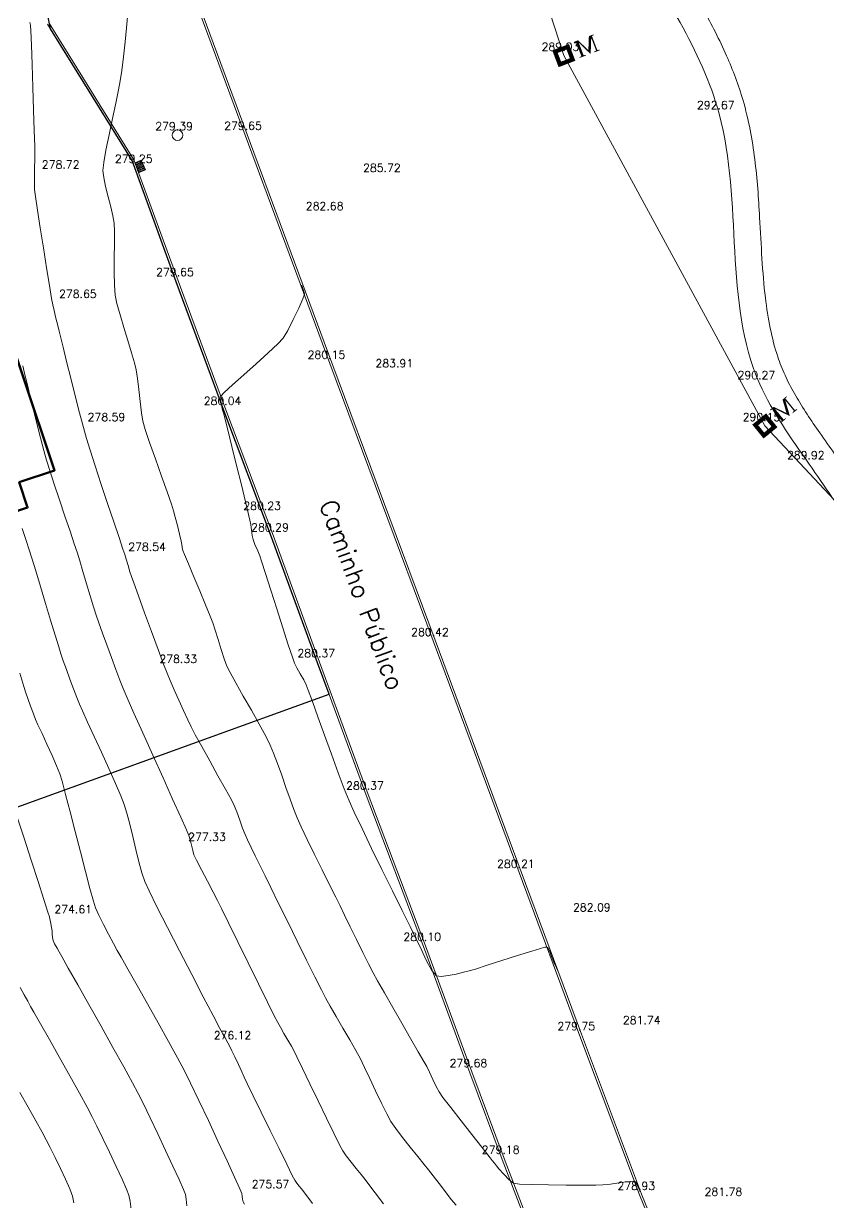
# Model space of a CAD drawing. Extents: x -10901 to -10687, y 151248 to 151425.
# Drawn here: x -10856.9 to -10811.6, y 151324.2 to 151390.5 of the extents above; entities that cross this region are included whole.
import ezdxf

# ---------------------------------------------------------------- set-up
doc = ezdxf.new("R2010")
doc.units = 0
doc.header["$LTSCALE"] = 0.1
doc.layers.get('0').update_dxf_attribs({"lineweight": 15})
for name, color, linetype, lineweight in [('Aguas Pluviais', 172, 'Continuous', 15), ('caminhos', 250, 'Continuous', 15), ('lancil', 225, 'Continuous', 15), ('Paredes', 7, 'Continuous', 30), ('Partilha', 1, 'Continuous', 30), ('PONTOS', 7, 'Continuous', 15), ('Tampa Saneamento', 1, 'Continuous', 15), ('Texto', 7, 'Continuous', 15), ('TOPO-CN_MESTRAS', 24, 'Continuous', 15), ('TOPO-CN_NORMAIS', 45, 'Continuous', 15)]:
    doc.layers.add(name, color=color, linetype=linetype, lineweight=lineweight)
doc.layers.add('LIM_MARCO_PARTILHA', color=40, linetype='Continuous')
doc.styles.get("Standard").update_dxf_attribs({"font": 'simplex.shx'})
doc.styles.add('TIMES NEW ROMAN', font='times.ttf')

# ---------------------------------------------------------------- blocks, each defined once
blk = doc.blocks.new('A$C06F97CB2')
at = {"layer": 'LIM_MARCO_PARTILHA', "const_width": 0.24, "elevation": -36.358}
blk.add_lwpolyline([(2.626, 1.966), (2.073, 1.432), (1.54, 1.984), (2.092, 2.518)], close=True, dxfattribs=at)
at = {"layer": 'LIM_MARCO_PARTILHA', "style": 'TIMES NEW ROMAN'}
blk.add_text('M ', height=0.96, rotation=44.00276, dxfattribs=at).set_placement((0.923, 0.244, -36.358))
blk = doc.blocks.new('A$C32644AAF')
at = {"layer": 'Aguas Pluviais'}
for p, q in [((0.405, 0.704, 0.004), (0, 0.262)), ((0.691, 0.443, 0.004), (0.286, 0, 0.004))]:
    blk.add_line(p, q, dxfattribs=at)
at = {"layer": 'Aguas Pluviais', "elevation": 0.004}
for points in [[(0.657, 0.406), (0.371, 0.668)], [(0.691, 0.443), (0.405, 0.704)], [(0.286, 0), (0, 0.262)], [(0.32, 0.037), (0.034, 0.299)], [(0.354, 0.074), (0.068, 0.336)], [(0.387, 0.111), (0.101, 0.372)], [(0.421, 0.148), (0.135, 0.409)], [(0.455, 0.184), (0.169, 0.446)], [(0.489, 0.221), (0.203, 0.483)], [(0.522, 0.258), (0.236, 0.52)], [(0.556, 0.295), (0.27, 0.557)], [(0.59, 0.332), (0.304, 0.594)], [(0.624, 0.369), (0.338, 0.631)]]:
    blk.add_lwpolyline(points, dxfattribs=at)
blk = doc.blocks.new('*U3121', base_point=(-10815.511, 151370.19))
at = {"layer": 'PONTOS', "color": 250, "insert": (-10816.761, 151370.69), "char_height": 0.45, "attachment_point": 4}
blk.add_mtext('290.27', dxfattribs=at)
blk = doc.blocks.new('*U3122', base_point=(-10812.729, 151365.687))
at = {"layer": 'PONTOS', "color": 250, "insert": (-10813.979, 151366.187), "char_height": 0.45, "attachment_point": 4}
blk.add_mtext('289.92', dxfattribs=at)
blk = doc.blocks.new('*U3137', base_point=(-10815.223, 151367.836))
at = {"layer": 'PONTOS', "color": 250, "insert": (-10816.473, 151368.336), "char_height": 0.45, "attachment_point": 4}
blk.add_mtext('290.15', dxfattribs=at)
blk = doc.blocks.new('*U3165', base_point=(-10836.591, 151381.851))
at = {"layer": 'PONTOS', "color": 250, "insert": (-10837.841, 151382.351), "char_height": 0.45, "attachment_point": 4}
blk.add_mtext('285.72', dxfattribs=at)
blk = doc.blocks.new('*U3169', base_point=(-10839.812, 151379.7))
at = {"layer": 'PONTOS', "color": 250, "insert": (-10841.062, 151380.2), "char_height": 0.45, "attachment_point": 4}
blk.add_mtext('282.68', dxfattribs=at)
blk = doc.blocks.new('*U3179', base_point=(-10817.797, 151385.382))
at = {"layer": 'PONTOS', "color": 250, "insert": (-10819.047, 151385.882), "char_height": 0.45, "attachment_point": 4}
blk.add_mtext('292.67', dxfattribs=at)
blk = doc.blocks.new('*U3180', base_point=(-10826.541, 151388.663))
at = {"layer": 'PONTOS', "color": 250, "insert": (-10827.791, 151389.163), "char_height": 0.45, "attachment_point": 4}
blk.add_mtext('289.03', dxfattribs=at)
blk = doc.blocks.new('*U3198', base_point=(-10824.773, 151340.259))
at = {"layer": 'PONTOS', "color": 250, "insert": (-10826.023, 151340.759), "char_height": 0.45, "attachment_point": 4}
blk.add_mtext('282.09', dxfattribs=at)
blk = doc.blocks.new('*U3195', base_point=(-10817.365, 151324.264))
at = {"layer": 'PONTOS', "color": 250, "insert": (-10818.615, 151324.764), "char_height": 0.45, "attachment_point": 4}
blk.add_mtext('281.78', dxfattribs=at)
blk = doc.blocks.new('*U3204', base_point=(-10839.711, 151371.34))
at = {"layer": 'PONTOS', "color": 250, "insert": (-10840.961, 151371.84), "char_height": 0.45, "attachment_point": 4}
blk.add_mtext('280.15', dxfattribs=at)
blk = doc.blocks.new('*U3197', base_point=(-10835.892, 151370.858))
at = {"layer": 'PONTOS', "color": 250, "insert": (-10837.142, 151371.358), "char_height": 0.45, "attachment_point": 4}
blk.add_mtext('283.91', dxfattribs=at)
blk = doc.blocks.new('*U3205', base_point=(-10833.884, 151355.745))
at = {"layer": 'PONTOS', "color": 250, "insert": (-10835.134, 151356.245), "char_height": 0.45, "attachment_point": 4}
blk.add_mtext('280.42', dxfattribs=at)
blk = doc.blocks.new('*U3196', base_point=(-10821.966, 151333.917))
at = {"layer": 'PONTOS', "color": 250, "insert": (-10823.216, 151334.417), "char_height": 0.45, "attachment_point": 4}
blk.add_mtext('281.74', dxfattribs=at)
blk = doc.blocks.new('*U3207', base_point=(-10825.649, 151333.576))
at = {"layer": 'PONTOS', "color": 250, "insert": (-10826.899, 151334.076), "char_height": 0.45, "attachment_point": 4}
blk.add_mtext('279.75', dxfattribs=at)
blk = doc.blocks.new('*U3206', base_point=(-10829.049, 151342.71))
at = {"layer": 'PONTOS', "color": 250, "insert": (-10830.299, 151343.21), "char_height": 0.45, "attachment_point": 4}
blk.add_mtext('280.21', dxfattribs=at)
blk = doc.blocks.new('*U3208', base_point=(-10822.271, 151324.592))
at = {"layer": 'PONTOS', "color": 250, "insert": (-10823.521, 151325.092), "char_height": 0.45, "attachment_point": 4}
blk.add_mtext('278.93', dxfattribs=at)
blk = doc.blocks.new('*U3267', base_point=(-10853.966, 151340.1494))
at = {"layer": 'PONTOS', "color": 250, "insert": (-10855.216, 151340.6494), "char_height": 0.45, "attachment_point": 4}
blk.add_mtext('274.61', dxfattribs=at)
blk = doc.blocks.new('*U3272', base_point=(-10848.0548, 151354.2266))
at = {"layer": 'PONTOS', "color": 250, "insert": (-10849.3048, 151354.7266), "char_height": 0.45, "attachment_point": 4}
blk.add_mtext('278.33', dxfattribs=at)
blk = doc.blocks.new('*U3273', base_point=(-10849.8056, 151360.535))
at = {"layer": 'PONTOS', "color": 250, "insert": (-10851.0556, 151361.035), "char_height": 0.45, "attachment_point": 4}
blk.add_mtext('278.54', dxfattribs=at)
blk = doc.blocks.new('*U3276', base_point=(-10854.6704, 151382.0355))
at = {"layer": 'PONTOS', "color": 250, "insert": (-10855.9204, 151382.5355), "char_height": 0.45, "attachment_point": 4}
blk.add_mtext('278.72', dxfattribs=at)
blk = doc.blocks.new('*U3269', base_point=(-10842.8603, 151324.6907))
at = {"layer": 'PONTOS', "color": 250, "insert": (-10844.1103, 151325.1907), "char_height": 0.45, "attachment_point": 4}
blk.add_mtext('275.57', dxfattribs=at)
blk = doc.blocks.new('*U3270', base_point=(-10844.9993, 151333.0632))
at = {"layer": 'PONTOS', "color": 250, "insert": (-10846.2493, 151333.5632), "char_height": 0.45, "attachment_point": 4}
blk.add_mtext('276.12', dxfattribs=at)
blk = doc.blocks.new('*U3271', base_point=(-10846.4322, 151344.2175))
at = {"layer": 'PONTOS', "color": 250, "insert": (-10847.6822, 151344.7175), "char_height": 0.45, "attachment_point": 4}
blk.add_mtext('277.33', dxfattribs=at)
blk = doc.blocks.new('*U3275', base_point=(-10853.7029, 151374.7609))
at = {"layer": 'PONTOS', "color": 250, "insert": (-10854.9529, 151375.2609), "char_height": 0.45, "attachment_point": 4}
blk.add_mtext('278.65', dxfattribs=at)
blk = doc.blocks.new('*U3277', base_point=(-10844.405, 151384.2173))
at = {"layer": 'PONTOS', "color": 250, "insert": (-10845.655, 151384.7173), "char_height": 0.45, "attachment_point": 4}
blk.add_mtext('279.65', dxfattribs=at)
blk = doc.blocks.new('*U3274', base_point=(-10852.0935, 151367.8367))
at = {"layer": 'PONTOS', "color": 250, "insert": (-10853.3435, 151368.3367), "char_height": 0.45, "attachment_point": 4}
blk.add_mtext('278.59', dxfattribs=at)
blk = doc.blocks.new('*U3279', base_point=(-10848.2857, 151384.1901))
at = {"layer": 'PONTOS', "color": 250, "insert": (-10849.5357, 151384.6901), "char_height": 0.45, "attachment_point": 4}
blk.add_mtext('279.39', dxfattribs=at)
blk = doc.blocks.new('*U3287', base_point=(-10834.3213, 151338.603))
at = {"layer": 'PONTOS', "color": 250, "insert": (-10835.5713, 151339.103), "char_height": 0.45, "attachment_point": 4}
blk.add_mtext('280.10', dxfattribs=at)
blk = doc.blocks.new('*U3289', base_point=(-10829.9052, 151326.6266))
at = {"layer": 'PONTOS', "color": 250, "insert": (-10831.1552, 151327.1266), "char_height": 0.45, "attachment_point": 4}
blk.add_mtext('279.18', dxfattribs=at)
blk = doc.blocks.new('*U3282', base_point=(-10845.5586, 151368.7471))
at = {"layer": 'PONTOS', "color": 250, "insert": (-10846.8086, 151369.2471), "char_height": 0.45, "attachment_point": 4}
blk.add_mtext('280.04', dxfattribs=at)
blk = doc.blocks.new('*U3280', base_point=(-10850.5576, 151382.3605))
at = {"layer": 'PONTOS', "color": 250, "insert": (-10851.8076, 151382.8605), "char_height": 0.45, "attachment_point": 4}
blk.add_mtext('279.25', dxfattribs=at)
blk = doc.blocks.new('*U3284', base_point=(-10842.8868, 151361.6273))
at = {"layer": 'PONTOS', "color": 250, "insert": (-10844.1368, 151362.1273), "char_height": 0.45, "attachment_point": 4}
blk.add_mtext('280.29', dxfattribs=at)
blk = doc.blocks.new('*U3281', base_point=(-10848.2371, 151375.9882))
at = {"layer": 'PONTOS', "color": 250, "insert": (-10849.4871, 151376.4882), "char_height": 0.45, "attachment_point": 4}
blk.add_mtext('279.65', dxfattribs=at)
blk = doc.blocks.new('*U3283', base_point=(-10843.3302, 151362.841))
at = {"layer": 'PONTOS', "color": 250, "insert": (-10844.5802, 151363.341), "char_height": 0.45, "attachment_point": 4}
blk.add_mtext('280.23', dxfattribs=at)
blk = doc.blocks.new('*U3285', base_point=(-10840.2851, 151354.5514))
at = {"layer": 'PONTOS', "color": 250, "insert": (-10841.5351, 151355.0514), "char_height": 0.45, "attachment_point": 4}
blk.add_mtext('280.37', dxfattribs=at)
blk = doc.blocks.new('*U3286', base_point=(-10837.5426, 151347.104))
at = {"layer": 'PONTOS', "color": 250, "insert": (-10838.7926, 151347.604), "char_height": 0.45, "attachment_point": 4}
blk.add_mtext('280.37', dxfattribs=at)
blk = doc.blocks.new('*U3288', base_point=(-10831.7171, 151331.5006))
at = {"layer": 'PONTOS', "color": 250, "insert": (-10832.9671, 151332.0006), "char_height": 0.45, "attachment_point": 4}
blk.add_mtext('279.68', dxfattribs=at)

msp = doc.modelspace()

# ---------------------------------------------------------------- linework, layer by layer
at = {"layer": 'Aguas Pluviais', "color": 7}
msp.add_lwpolyline([(-10869.27, 151338.221), (-10867.262, 151333.315, 0.051649), (-10862.166, 151324.403, 0.020563), (-10856.109, 151316.095, 0.021201), (-10848.765, 151307.489, 0.02865), (-10838.464, 151298.625, -0.016478), (-10836.826, 151297.284, 0.510033)], format="xyb", dxfattribs=at)
at = {"layer": 'caminhos'}
for p, q in [((-10826.541, 151388.663), (-10831.046, 151402.679)), ((-10815.223, 151367.836), (-10826.541, 151388.663)), ((-10802.201, 151353.948), (-10815.223, 151367.836))]:
    msp.add_line(p, q, dxfattribs=at)
msp.add_lwpolyline([(-10889.516, 151395.407), (-10885.587, 151383.608), (-10882.532, 151374.513), (-10879.824, 151366.418), (-10876.833, 151357.541), (-10874.415, 151350.171), (-10871.63, 151342.018, 0.050216), (-10865.98, 151328.73, 0.039047), (-10853.256, 151311.129, 0.052133), (-10839.323, 151297.614, 0.042077), (-10834.893, 151294.159, 0.042077)], format="xyb", dxfattribs=at)
msp.add_spline([(-10824.541, 151397.493), (-10819.999, 151390.53), (-10817.797, 151385.382), (-10815.511, 151370.19), (-10812.729, 151365.687), (-10810.182, 151361.979), (-10806.76, 151356.184), (-10805.646, 151351.824), (-10803.562, 151342.839), (-10801.646, 151337.246), (-10799.495, 151325.415), (-10797.784, 151317.162)], degree=3, dxfattribs=at)
msp.add_open_spline([(-10819.715, 151392.996), (-10819.263, 151392.266), (-10818.97, 151391.766), (-10818.22, 151390.42), (-10817.775, 151389.555), (-10817.024, 151387.847), (-10816.708, 151387.012), (-10816.294, 151385.601), (-10816.162, 151385.045), (-10815.945, 151383.939), (-10815.86, 151383.386), (-10815.653, 151381.732), (-10815.579, 151380.637), (-10815.429, 151377.997), (-10815.366, 151376.476), (-10815.055, 151373.866), (-10814.841, 151372.75), (-10814.375, 151371.363), (-10814.241, 151371.02), (-10813.933, 151370.343), (-10813.757, 151370.004), (-10813.175, 151368.979), (-10812.715, 151368.289), (-10811.958, 151367.198), (-10811.68, 151366.805), (-10811.127, 151366.012), (-10810.855, 151365.617), (-10810.109, 151364.527), (-10809.64, 151363.836), (-10809.166, 151363.147)], degree=3, knots=[6.639587, 6.639587, 6.639587, 6.639587, 8.317445, 8.317445, 11.077592, 11.077592, 13.556209, 13.556209, 15.119472, 15.119472, 16.682734, 16.682734, 19.809259, 19.809259, 24.360813, 24.360813, 28.124604, 28.124604, 29.420171, 29.420171, 30.715739, 30.715739, 33.306873, 33.306873, 34.733252, 34.733252, 36.15963, 36.15963, 38.681347, 38.681347, 38.681347, 38.681347], dxfattribs=at)
at = {"layer": 'lancil', "color": 7}
for points in [[(-10847.357, 151391.967), (-10847.196, 151391.524), (-10839.711, 151371.34), (-10833.884, 151355.745), (-10829.049, 151342.71), (-10825.649, 151333.576), (-10822.271, 151324.592), (-10820.443, 151320.084, -0.12027), (-10819.068, 151310.717, -0.093032), (-10821.953, 151298.424), (-10824.306, 151291.953)], [(-10847.244, 151392.008), (-10847.083, 151391.565), (-10839.599, 151371.382), (-10833.772, 151355.787), (-10828.937, 151342.752), (-10825.537, 151333.618), (-10822.159, 151324.636), (-10820.332, 151320.129, -0.120233), (-10818.949, 151310.709, -0.092981), (-10821.842, 151298.379), (-10824.193, 151291.912)], [(-10855.607, 151390.433), (-10850.843, 151382.756), (-10848.35, 151375.947), (-10845.671, 151368.705), (-10842.999, 151361.586), (-10840.398, 151354.51), (-10837.655, 151347.062), (-10834.434, 151338.561), (-10831.83, 151331.459), (-10830.017, 151326.584), (-10827.511, 151320.066, -0.104642), (-10825.677, 151309.486, -0.064346), (-10827.865, 151301.175), (-10829.703, 151297.094, -0.23559), (-10833.616, 151294.441, -0.23559)], [(-10855.505, 151390.496), (-10850.735, 151382.809), (-10848.237, 151375.988), (-10845.559, 151368.747), (-10842.887, 151361.627), (-10840.285, 151354.551), (-10837.543, 151347.104), (-10834.321, 151338.603), (-10831.717, 151331.501), (-10829.905, 151326.627), (-10827.4, 151320.11, -0.104688), (-10825.557, 151309.476, -0.064404), (-10827.755, 151301.128), (-10829.596, 151297.04, -0.235852), (-10833.601, 151294.322)]]:
    msp.add_lwpolyline(points, format="xyb", dxfattribs=at)
at = {"layer": 'Paredes', "color": 1, "lineweight": 60}
msp.add_lwpolyline([(-10862.959, 151382.453), (-10862.482, 151381.031), (-10860.68, 151381.636), (-10855.204, 151365.331), (-10857.195, 151364.663), (-10856.717, 151363.241), (-10859.845, 151362.19), (-10860.323, 151363.612), (-10863.735, 151362.466), (-10865.2, 151366.826), (-10861.787, 151367.973), (-10863.984, 151374.514), (-10867.397, 151373.367), (-10869.69, 151380.193), (-10862.959, 151382.453)], close=True, dxfattribs=at)
at = {"layer": 'Partilha'}
msp.add_lwpolyline([(-10848.35, 151375.947), (-10850.843, 151382.756), (-10855.438, 151390.161), (-10857, 151397.993), (-10866.412, 151393.8), (-10882.216, 151387.065), (-10883.496, 151386.574), (-10885.399, 151386.134), (-10884.085, 151382.029), (-10881.912, 151375.561), (-10878.328, 151365.182), (-10874.881, 151354.603), (-10872.072, 151346.313), (-10870.459, 151341.654), (-10839.751, 151352.754), (-10840.398, 151354.51), (-10842.999, 151361.586), (-10845.671, 151368.705)], close=True, dxfattribs=at)
at = {"layer": 'Tampa Saneamento'}
msp.add_circle((-10848.286, 151384.19), 0.3, dxfattribs=at)
at = {"layer": 'TOPO-CN_MESTRAS', "color": 38, "linetype": 'Continuous', "lineweight": 15, "true_color": 0x4d2600}
msp.add_lwpolyline([(-10841.295, 151375.74), (-10841.289, 151375.725), (-10841.27, 151375.677), (-10841.228, 151375.571), (-10841.168, 151375.406), (-10841.133, 151375.242), (-10841.228, 151374.99), (-10841.459, 151374.465), (-10841.764, 151373.82), (-10842.08, 151373.205), (-10842.342, 151372.774), (-10842.645, 151372.45), (-10843.183, 151371.943), (-10843.853, 151371.336), (-10844.554, 151370.708), (-10845.187, 151370.141), (-10845.65, 151369.716), (-10845.842, 151369.514), (-10845.842, 151369.249), (-10845.783, 151368.907), (-10845.742, 151368.721), (-10845.709, 151368.622), (-10845.674, 151368.523), (-10845.611, 151368.268), (-10845.448, 151367.609), (-10845.218, 151366.678), (-10844.954, 151365.606), (-10844.688, 151364.524), (-10844.453, 151363.563), (-10844.281, 151362.855), (-10844.204, 151362.53), (-10844.165, 151362.289), (-10844.122, 151361.977), (-10844.078, 151361.671), (-10844.032, 151361.446), (-10843.924, 151361.162), (-10843.771, 151360.814), (-10843.652, 151360.532), (-10843.551, 151360.225), (-10843.332, 151359.541), (-10843.034, 151358.604), (-10842.695, 151357.54), (-10842.353, 151356.472), (-10842.049, 151355.525), (-10841.819, 151354.824), (-10841.704, 151354.492), (-10841.567, 151354.224), (-10841.374, 151353.887), (-10841.18, 151353.55), (-10841.039, 151353.283), (-10840.924, 151352.981), (-10840.694, 151352.345), (-10840.38, 151351.469), (-10840.012, 151350.446), (-10839.622, 151349.369), (-10839.241, 151348.333), (-10838.898, 151347.429), (-10838.626, 151346.752), (-10838.335, 151346.108), (-10837.898, 151345.186), (-10837.362, 151344.078), (-10836.776, 151342.879), (-10836.187, 151341.683), (-10835.643, 151340.584), (-10835.192, 151339.675), (-10834.881, 151339.051), (-10834.758, 151338.806), (-10834.675, 151338.634), (-10834.589, 151338.464), (-10834.475, 151338.21), (-10834.241, 151337.713), (-10833.959, 151337.204), (-10833.701, 151336.911), (-10833.436, 151336.876), (-10833.045, 151336.919), (-10832.603, 151337.007), (-10832.187, 151337.106), (-10831.871, 151337.183), (-10831.51, 151337.289), (-10830.851, 151337.499), (-10830.02, 151337.768), (-10829.143, 151338.05), (-10828.346, 151338.301), (-10827.85, 151338.449), (-10827.602, 151338.513), (-10827.512, 151338.528), (-10827.492, 151338.527), (-10827.466, 151338.509), (-10827.412, 151338.437), (-10827.33, 151338.269), (-10827.23, 151338.004), (-10827.143, 151337.765), (-10827.06, 151337.584), (-10826.958, 151337.362), (-10826.893, 151337.22)], dxfattribs=at)
at = {"layer": 'TOPO-CN_MESTRAS', "color": 8, "linetype": 'Continuous', "lineweight": 15}
msp.add_lwpolyline([(-10857.166, 151353.935), (-10856.937, 151353.183), (-10856.827, 151352.831), (-10856.71, 151352.498), (-10856.555, 151352.071), (-10856.396, 151351.645), (-10856.267, 151351.316), (-10856.137, 151351.024), (-10855.91, 151350.535), (-10855.63, 151349.932), (-10855.341, 151349.3), (-10855.087, 151348.72), (-10854.91, 151348.277), (-10854.783, 151347.854), (-10854.582, 151347.108), (-10854.326, 151346.134), (-10854.04, 151345.025), (-10853.743, 151343.874), (-10853.459, 151342.776), (-10853.209, 151341.823), (-10853.014, 151341.108), (-10852.897, 151340.727), (-10852.715, 151340.316), (-10852.455, 151339.798), (-10852.164, 151339.246), (-10851.888, 151338.734), (-10851.673, 151338.337), (-10851.462, 151337.959), (-10851.074, 151337.275), (-10850.562, 151336.372), (-10849.974, 151335.337), (-10849.364, 151334.255), (-10848.782, 151333.214), (-10848.279, 151332.299), (-10847.906, 151331.597), (-10847.545, 151330.869), (-10847.076, 151329.89), (-10846.547, 151328.765), (-10846.004, 151327.601), (-10845.497, 151326.503), (-10845.072, 151325.576), (-10844.778, 151324.928), (-10844.662, 151324.664), (-10844.639, 151324.521), (-10844.621, 151324.34), (-10844.594, 151324.199), (-10844.519, 151324.062)], dxfattribs=at)
at = {"layer": 'TOPO-CN_NORMAIS', "color": 8, "linetype": 'Continuous', "lineweight": 15}
for points in [[(-10856.592, 151390.523), (-10856.551, 151390.373), (-10856.536, 151390.049), (-10856.506, 151389.259), (-10856.468, 151388.154), (-10856.426, 151386.883), (-10856.384, 151385.596), (-10856.347, 151384.443), (-10856.321, 151383.575), (-10856.31, 151383.141), (-10856.313, 151382.803), (-10856.324, 151382.367), (-10856.335, 151381.9), (-10856.339, 151381.466), (-10856.329, 151381.129), (-10856.279, 151380.736), (-10856.165, 151379.975), (-10856.008, 151378.969), (-10855.83, 151377.843), (-10855.65, 151376.723), (-10855.489, 151375.733), (-10855.367, 151374.998), (-10855.306, 151374.642), (-10855.233, 151374.318), (-10855.132, 151373.903), (-10855.028, 151373.488), (-10854.946, 151373.166), (-10854.873, 151372.867), (-10854.726, 151372.27), (-10854.526, 151371.46), (-10854.292, 151370.519), (-10854.044, 151369.532), (-10853.801, 151368.581), (-10853.583, 151367.75), (-10853.408, 151367.122), (-10853.208, 151366.472), (-10852.92, 151365.582), (-10852.579, 151364.549), (-10852.218, 151363.469), (-10851.871, 151362.438), (-10851.572, 151361.553), (-10851.355, 151360.909), (-10851.253, 151360.605), (-10851.17, 151360.333), (-10851.066, 151359.983), (-10850.961, 151359.633), (-10850.875, 151359.362), (-10850.75, 151359.011), (-10850.486, 151358.286), (-10850.135, 151357.327), (-10849.747, 151356.273), (-10849.374, 151355.263), (-10849.065, 151354.438), (-10848.871, 151353.937), (-10848.697, 151353.521), (-10848.469, 151352.994), (-10848.212, 151352.412), (-10847.951, 151351.832), (-10847.711, 151351.31), (-10847.516, 151350.904), (-10847.287, 151350.469), (-10846.919, 151349.8), (-10846.472, 151348.997), (-10846.006, 151348.162), (-10845.58, 151347.397), (-10845.253, 151346.803), (-10845.085, 151346.482), (-10844.945, 151346.129), (-10844.78, 151345.668), (-10844.618, 151345.206), (-10844.482, 151344.851), (-10844.344, 151344.55), (-10844.139, 151344.125), (-10843.906, 151343.652), (-10843.685, 151343.207), (-10843.516, 151342.866), (-10843.351, 151342.529), (-10843.028, 151341.87), (-10842.59, 151340.979), (-10842.08, 151339.943), (-10841.542, 151338.85), (-10841.017, 151337.788), (-10840.55, 151336.847), (-10840.183, 151336.114), (-10839.959, 151335.678), (-10839.698, 151335.207), (-10839.356, 151334.612), (-10838.973, 151333.956), (-10838.591, 151333.3), (-10838.25, 151332.706), (-10837.992, 151332.239), (-10837.751, 151331.756), (-10837.454, 151331.128), (-10837.13, 151330.433), (-10836.805, 151329.748), (-10836.51, 151329.15), (-10836.27, 151328.718), (-10835.996, 151328.322), (-10835.616, 151327.822), (-10835.186, 151327.278), (-10834.761, 151326.752), (-10834.396, 151326.303), (-10834.148, 151325.993), (-10833.891, 151325.656), (-10833.562, 151325.222), (-10833.208, 151324.757), (-10832.874, 151324.328), (-10832.606, 151324.001)], [(-10851.102, 151390.839), (-10851.148, 151390.234), (-10851.229, 151389.444), (-10851.327, 151388.598), (-10851.425, 151387.824), (-10851.504, 151387.253), (-10851.597, 151386.739), (-10851.752, 151385.994), (-10851.941, 151385.117), (-10852.136, 151384.202), (-10852.308, 151383.348), (-10852.431, 151382.651), (-10852.477, 151382.209), (-10852.433, 151381.806), (-10852.328, 151381.294), (-10852.189, 151380.727), (-10852.043, 151380.16), (-10851.921, 151379.646), (-10851.849, 151379.241), (-10851.827, 151378.771), (-10851.829, 151378.091), (-10851.839, 151377.297), (-10851.845, 151376.485), (-10851.832, 151375.751), (-10851.788, 151375.191), (-10851.689, 151374.714), (-10851.519, 151374.083), (-10851.308, 151373.366), (-10851.082, 151372.631), (-10850.871, 151371.945), (-10850.701, 151371.375), (-10850.602, 151370.989), (-10850.529, 151370.505), (-10850.46, 151369.878), (-10850.392, 151369.203), (-10850.319, 151368.576), (-10850.237, 151368.095), (-10850.102, 151367.64), (-10849.851, 151366.894), (-10849.531, 151365.979), (-10849.19, 151365.016), (-10848.874, 151364.126), (-10848.629, 151363.432), (-10848.502, 151363.056), (-10848.408, 151362.707), (-10848.29, 151362.233), (-10848.173, 151361.743), (-10848.08, 151361.35), (-10848.038, 151361.164), (-10848.013, 151360.993), (-10847.984, 151360.823), (-10847.894, 151360.602), (-10847.673, 151360.077), (-10847.37, 151359.357), (-10847.032, 151358.555), (-10846.707, 151357.779), (-10846.444, 151357.142), (-10846.29, 151356.754), (-10846.155, 151356.349), (-10845.995, 151355.822), (-10845.824, 151355.256), (-10845.657, 151354.732), (-10845.509, 151354.333), (-10845.324, 151353.97), (-10844.997, 151353.378), (-10844.579, 151352.641), (-10844.123, 151351.84), (-10843.683, 151351.058), (-10843.312, 151350.378), (-10843.062, 151349.883), (-10842.873, 151349.427), (-10842.654, 151348.846), (-10842.42, 151348.188), (-10842.181, 151347.504), (-10841.949, 151346.845), (-10841.736, 151346.261), (-10841.554, 151345.802), (-10841.322, 151345.291), (-10840.981, 151344.575), (-10840.573, 151343.738), (-10840.142, 151342.862), (-10839.73, 151342.031), (-10839.38, 151341.328), (-10839.137, 151340.836), (-10838.887, 151340.323), (-10838.569, 151339.67), (-10838.216, 151338.948), (-10837.861, 151338.227), (-10837.536, 151337.577), (-10837.274, 151337.071), (-10837.026, 151336.621), (-10836.641, 151335.944), (-10836.171, 151335.124), (-10835.664, 151334.244), (-10835.17, 151333.387), (-10834.738, 151332.639), (-10834.418, 151332.082), (-10834.259, 151331.8), (-10834.106, 151331.487), (-10833.918, 151331.081), (-10833.725, 151330.678), (-10833.561, 151330.374), (-10833.34, 151330.071), (-10832.896, 151329.493), (-10832.322, 151328.757), (-10831.709, 151327.977), (-10831.151, 151327.268), (-10830.74, 151326.747), (-10830.567, 151326.528), (-10830.448, 151326.371), (-10830.326, 151326.217), (-10830.189, 151326.052), (-10829.924, 151325.745), (-10829.621, 151325.428), (-10829.371, 151325.238), (-10829.032, 151325.196), (-10828.332, 151325.167), (-10827.41, 151325.148), (-10826.409, 151325.138), (-10825.471, 151325.136), (-10824.736, 151325.138), (-10824.345, 151325.145), (-10823.912, 151325.193), (-10823.339, 151325.275), (-10822.822, 151325.344), (-10822.556, 151325.352), (-10822.437, 151325.192), (-10822.318, 151324.949), (-10822.263, 151324.822), (-10822.236, 151324.762)], [(-10856.997, 151371.21), (-10856.869, 151370.7), (-10856.752, 151370.228), (-10856.59, 151369.57), (-10856.398, 151368.795), (-10856.193, 151367.973), (-10855.989, 151367.171), (-10855.802, 151366.459), (-10855.649, 151365.906), (-10855.47, 151365.329), (-10855.218, 151364.557), (-10854.925, 151363.675), (-10854.619, 151362.768), (-10854.333, 151361.919), (-10854.096, 151361.213), (-10853.939, 151360.735), (-10853.79, 151360.253), (-10853.606, 151359.639), (-10853.404, 151358.958), (-10853.2, 151358.278), (-10853.013, 151357.664), (-10852.859, 151357.185), (-10852.711, 151356.758), (-10852.507, 151356.185), (-10852.265, 151355.519), (-10852.007, 151354.819), (-10851.753, 151354.139), (-10851.523, 151353.535), (-10851.336, 151353.064), (-10851.116, 151352.55), (-10850.732, 151351.683), (-10850.234, 151350.571), (-10849.673, 151349.322), (-10849.097, 151348.044), (-10848.557, 151346.844), (-10848.102, 151345.832), (-10847.782, 151345.114), (-10847.645, 151344.798), (-10847.578, 151344.564), (-10847.504, 151344.257), (-10847.428, 151343.951), (-10847.357, 151343.718), (-10847.214, 151343.417), (-10846.938, 151342.877), (-10846.601, 151342.23), (-10846.277, 151341.607), (-10846.037, 151341.141), (-10845.816, 151340.697), (-10845.412, 151339.879), (-10844.887, 151338.815), (-10844.305, 151337.634), (-10843.727, 151336.462), (-10843.215, 151335.428), (-10842.834, 151334.66), (-10842.644, 151334.285), (-10842.493, 151334.013), (-10842.293, 151333.667), (-10842.076, 151333.296), (-10841.876, 151332.95), (-10841.725, 151332.678), (-10841.562, 151332.348), (-10841.248, 151331.701), (-10840.834, 151330.842), (-10840.369, 151329.877), (-10839.902, 151328.911), (-10839.481, 151328.05), (-10839.157, 151327.399), (-10838.979, 151327.063), (-10838.784, 151326.784), (-10838.516, 151326.436), (-10838.22, 151326.067), (-10837.942, 151325.725), (-10837.729, 151325.458), (-10837.516, 151325.179), (-10837.151, 151324.697), (-10836.687, 151324.085)], [(-10857.021, 151362.062), (-10856.796, 151361.39), (-10856.624, 151360.865), (-10856.479, 151360.394), (-10856.262, 151359.679), (-10855.998, 151358.804), (-10855.712, 151357.854), (-10855.429, 151356.914), (-10855.173, 151356.07), (-10854.97, 151355.406), (-10854.843, 151355.008), (-10854.71, 151354.623), (-10854.534, 151354.134), (-10854.337, 151353.593), (-10854.136, 151353.054), (-10853.951, 151352.569), (-10853.802, 151352.19), (-10853.635, 151351.808), (-10853.348, 151351.177), (-10852.98, 151350.376), (-10852.569, 151349.482), (-10852.155, 151348.573), (-10851.776, 151347.727), (-10851.471, 151347.023), (-10851.278, 151346.538), (-10851.129, 151346.054), (-10850.967, 151345.436), (-10850.798, 151344.738), (-10850.625, 151344.014), (-10850.452, 151343.317), (-10850.285, 151342.702), (-10850.127, 151342.222), (-10849.886, 151341.691), (-10849.44, 151340.787), (-10848.85, 151339.625), (-10848.177, 151338.32), (-10847.484, 151336.985), (-10846.831, 151335.735), (-10846.28, 151334.685), (-10845.893, 151333.948), (-10845.73, 151333.641), (-10845.603, 151333.413), (-10845.443, 151333.131), (-10845.318, 151332.903), (-10845.22, 151332.698), (-10845.054, 151332.343), (-10844.857, 151331.92), (-10844.669, 151331.515), (-10844.526, 151331.211), (-10844.356, 151330.859), (-10844.017, 151330.163), (-10843.568, 151329.241), (-10843.067, 151328.212), (-10842.57, 151327.196), (-10842.136, 151326.31), (-10841.823, 151325.675), (-10841.687, 151325.407), (-10841.576, 151325.254), (-10841.429, 151325.07), (-10841.31, 151324.922), (-10841.123, 151324.679), (-10840.679, 151324.101)], [(-10857.336, 151345.94), (-10856.937, 151344.705), (-10856.523, 151343.422), (-10856.132, 151342.213), (-10855.803, 151341.197), (-10855.576, 151340.494), (-10855.489, 151340.223), (-10855.464, 151340.094), (-10855.441, 151339.963), (-10855.417, 151339.833), (-10855.377, 151339.617), (-10855.347, 151339.44), (-10855.331, 151339.272), (-10855.313, 151339.061), (-10855.285, 151338.896), (-10855.199, 151338.712), (-10855.062, 151338.463), (-10854.949, 151338.262), (-10854.797, 151337.993), (-10854.429, 151337.342), (-10853.901, 151336.408), (-10853.269, 151335.288), (-10852.588, 151334.078), (-10851.914, 151332.877), (-10851.303, 151331.78), (-10850.811, 151330.886), (-10850.494, 151330.291), (-10850.201, 151329.704), (-10849.823, 151328.921), (-10849.397, 151328.024), (-10848.959, 151327.093), (-10848.548, 151326.206), (-10848.199, 151325.445), (-10847.95, 151324.888), (-10847.839, 151324.617), (-10847.789, 151324.338), (-10847.751, 151323.97)], [(-10857.14, 151336.244), (-10856.92, 151335.847), (-10856.709, 151335.474), (-10856.549, 151335.189), (-10856.363, 151334.857), (-10855.993, 151334.2), (-10855.495, 151333.319), (-10854.926, 151332.311), (-10854.343, 151331.275), (-10853.804, 151330.309), (-10853.365, 151329.514), (-10853.082, 151328.986), (-10852.82, 151328.461), (-10852.48, 151327.767), (-10852.104, 151326.984), (-10851.73, 151326.192), (-10851.398, 151325.472), (-10851.147, 151324.904), (-10851.016, 151324.569), (-10850.948, 151324.22), (-10850.896, 151323.759)], [(-10854.112, 151324.131), (-10854.193, 151324.522), (-10854.343, 151324.924), (-10854.581, 151325.464), (-10854.869, 151326.076), (-10855.172, 151326.694), (-10855.452, 151327.25), (-10855.671, 151327.68), (-10855.902, 151328.111), (-10856.26, 151328.756), (-10856.693, 151329.528), (-10857.149, 151330.337)]]:
    msp.add_lwpolyline(points, dxfattribs=at)

# ---------------------------------------------------------------- block references
at = {"color": 193}
for name, p in [('*U3180', (-10826.541, 151388.663)), ('*U3179', (-10817.797, 151385.382)), ('*U3279', (-10848.286, 151384.19)), ('*U3277', (-10844.405, 151384.217)), ('*U3276', (-10854.67, 151382.035)), ('*U3280', (-10850.558, 151382.36)), ('*U3165', (-10836.591, 151381.851)), ('*U3169', (-10839.812, 151379.7)), ('*U3281', (-10848.237, 151375.988)), ('*U3275', (-10853.703, 151374.761)), ('*U3204', (-10839.711, 151371.34)), ('*U3197', (-10835.892, 151370.858)), ('*U3121', (-10815.511, 151370.19)), ('*U3282', (-10845.559, 151368.747)), ('*U3274', (-10852.094, 151367.837)), ('*U3137', (-10815.223, 151367.836)), ('*U3122', (-10812.729, 151365.687)), ('*U3283', (-10843.33, 151362.841)), ('*U3284', (-10842.887, 151361.627)), ('*U3273', (-10849.806, 151360.535)), ('*U3205', (-10833.884, 151355.745)), ('*U3272', (-10848.055, 151354.227)), ('*U3285', (-10840.285, 151354.551)), ('*U3286', (-10837.543, 151347.104)), ('*U3271', (-10846.432, 151344.217)), ('*U3206', (-10829.049, 151342.71)), ('*U3267', (-10853.966, 151340.149)), ('*U3198', (-10824.773, 151340.259)), ('*U3287', (-10834.321, 151338.603)), ('*U3207', (-10825.649, 151333.576)), ('*U3196', (-10821.966, 151333.917)), ('*U3270', (-10844.999, 151333.063)), ('*U3288', (-10831.717, 151331.501)), ('*U3289', (-10829.905, 151326.627)), ('*U3269', (-10842.86, 151324.691)), ('*U3208', (-10822.271, 151324.592)), ('*U3195', (-10817.365, 151324.264))]:
    msp.add_blockref(name, p, dxfattribs=at)
at = {"layer": 'Aguas Pluviais', "rotation": 65.75983882718829}
msp.add_blockref('A$C32644AAF', (-10850.2, 151381.977, -0.004), dxfattribs=at)
at = {"layer": 'LIM_MARCO_PARTILHA', "xscale": -1}
for p, rotation in [((-10823.867, 151389.708, 36.358), 64.82241711021705), ((-10813.015, 151369.67, 36.358), 83.18540463605383)]:
    msp.add_blockref('A$C06F97CB2', p, dxfattribs=dict(at, rotation=rotation))

# ---------------------------------------------------------------- texts
at = {"layer": 'Texto', "insert": (-10839.373, 151363.793), "char_height": 1, "attachment_point": 1, "rotation": 290.19886}
msp.add_mtext_dynamic_manual_height_columns('Caminho Público', width=25.52947, gutter_width=7.5, heights=[0], dxfattribs=at)

doc.saveas('drawing.dxf')
